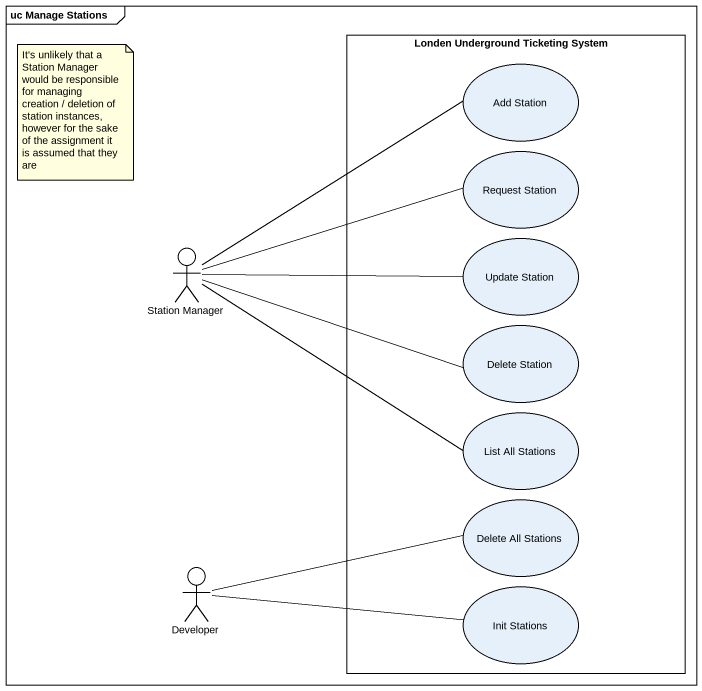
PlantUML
@startuml
mainframe uc Manage Stations
rectangle "Londen Underground Ticketing System" as Londen_Underground {
  usecase "Add Station" as Add_Station
  usecase "Request Station" as Request_Station
  usecase "Update Station" as Update_Station
  usecase "Delete Station" as Delete_Station
  usecase "List All Stations" as List_All_Stations
  usecase "Delete All Stations" as Delete_All_Stations
  usecase "Init Stations" as Init_Stations
}
actor "Station Manager" as Station_Manager
actor Developer
Station_Manager -right- Add_Station
Station_Manager -right- Request_Station
Station_Manager -right- Update_Station
Station_Manager -right- Delete_Station
Station_Manager -right- List_All_Stations
Developer -right- Delete_All_Stations
Developer -right- Init_Stations
note as N1
  It's unlikely that a Station Manager would be responsible for managing creation / deletion of station instances, however for the sake of the assignment it is assumed that they are
end note
@enduml
